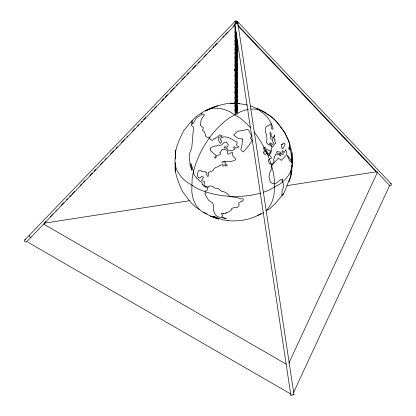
<?xml version="1.0" encoding="UTF-8"?>
<svg xmlns="http://www.w3.org/2000/svg" width="416" height="416" viewBox="0 0 416 416"><rect width="100%" height="100%" fill="white"/><g stroke="black" fill="none" stroke-linecap="round" stroke-linejoin="round"><path stroke-width="0.62" d="M199.581 209.57C191.979 205.639 187.533 197.865 182.385 191.36C178.464 182.203 173.841 172.645 175.38 162.422M175.49 158.964C174.366 148.673 179.53 139.376 183.82 130.39C189.301 124.166 194.08 116.594 201.859 113.017M291.85 165.188L291.658 174.158L291.808 167.944M291.964 161.725C293.233 147.841 286.868 134.02 278.044 123.583C272.792 116.225 264.415 112.622 256.958 107.994M175.183 171.397L175.339 165.178M175.687 149.989L175.531 156.208A58.755 34.382 1.4 0 0 186.612 181.896L197.319 188.495A58.755 34.382 1.4 0 0 260.536 193.092M292.157 152.755L292.006 158.969A58.755 34.382 1.4 0 1 279.817 184.106L268.835 190.195A58.755 34.382 1.4 0 1 263.609 192.15M250.858 109.148A58.755 33.634 -58.3 0 1 267.758 114.577C275.361 118.518 279.807 126.298 285.022 132.751C286.478 137.368 290.103 141.762 289.635 146.786L289.416 146.416L289.208 148.335L288.818 147.644L289.156 149.5L289.869 150.145L289.65 147.82L289.838 148.096L290.082 147.836C290.826 152.256 291.964 156.978 291.273 161.398L290.696 159.702L287.378 155.329L287.258 156.146L288.642 158.127L289.167 159.952L290.077 161.247L291.054 161.652L291.574 162.682L292.037 161.725L291.876 158.85L292.094 159.219L291.928 166.124L290.581 172.952L290.675 176.353L284.268 192.4L283.374 194.059L281.871 195.567L282.105 190.356L283.873 186.337L283.338 183.139L282.256 181.87L282.818 179.405L282.412 179L281.336 180.206L280.826 179.509L275.293 183.945L272.776 183.581L270.343 182.239L269.032 176.805L269.719 172.567L271.404 169.213L271.424 167.565L272.142 165.126L278.434 158.101L281.325 160.363L286.104 155.454L286.78 154.06L286.759 152.615L285.594 149.578L284.305 152.48L282.272 150.576L281.876 152.012L283.28 153.265L283.098 154.721L282.188 154.898L280.114 152.1L276.926 151.486L276.583 152.298L277.326 153.114L280.524 153.764L279.765 154.201L280.301 154.981L280.192 156.099L279.708 154.924L277.566 154.731L275.959 153.868L275.278 155.932L274.264 156.395L274.477 158.023L273.764 158.959L273.64 160.389L274.232 160.633L273.192 162.978L272.012 164.221L271.123 163.842L270.02 164.169L269.646 163.368L269.23 163.394L268.19 159.895L271.575 158.018L270.634 156.099L269.802 155.537L268.793 155.792L268.486 155.095L269.849 154.502L269.412 153.925L270.603 153.514L271.674 150.389L271.133 149.198L272.137 147.508L270.369 145.272L270.66 143.884L272.059 146.396L273.062 146.52L275.012 143.489L275.761 143.359L274.482 140.01L275.22 139.989L273.801 137.94L274.68 135.018L273.062 138.304L271.232 135.928L270.904 132.886L270.364 132.382L269.755 133.515L270.53 135.013L270.348 137.592L271.154 139.24L272.418 139.194L272.854 140L272.376 140.998L273.603 143.016L272.787 144.482L270.109 142.683L269.656 143.161L269.734 144.357L269.24 144.929L268.554 144.94L266.412 142.558L267.015 139.116L266.526 134.342L265.694 132.954L265.715 127.546L267.051 125.944L268.388 125.887L270.436 123.937L271.071 124.025L271.253 128.086L272.797 129.324L273.078 128.248C271.029 121.534 267.051 115.305 260.889 111.628A23.78 10.951 6.8 0 0 250.396 105.924M289.151 180.398L289.058 181.459L290.914 176.4L291.767 172.526L291.33 173.186M235.056 26.676L235.061 28.527L235.768 29.162M235.056 30.883C234.634 31.814 235.04 33.987 236.449 33.212M235.056 35.09C234.416 36.202 235.357 38.454 236.709 37.232M235.056 43.508C234.385 44.652 235.414 46.909 236.74 45.614M235.056 47.72C233.969 52.255 239.044 49.473 237.297 46.592M235.056 51.927C234.385 53.071 235.414 55.328 236.74 54.033M236.558 44.236L236.569 43.54M235.056 60.346C233.979 64.875 239.013 62.114 237.297 59.218M236.569 48.272L236.397 48.859M235.056 64.553C234.416 65.666 235.357 67.917 236.709 66.695M237.406 44.47L237.453 42.978M235.009 69.789L234.972 69.534M235.056 68.76C234.385 69.872 235.066 72.972 236.74 71.526M237.406 52.884L237.297 50.799M235.056 77.839C233.979 82.368 239.013 79.607 237.297 76.71M235.888 69.826L236.449 68.817M237.406 57.096L237.297 55.006M235.056 82.046C234.416 83.158 235.357 85.41 236.709 84.188M236.569 69.316L236.122 70.252M236.548 70.195L236.569 68.791M235.056 86.252C234.416 87.365 235.357 89.617 236.709 88.395M237.406 65.51L237.297 63.424M235.056 92.108C234.385 93.252 235.414 95.508 236.74 94.214M237.406 69.722L237.453 69.347M237.406 70.377L237.297 67.631M237.406 74.589L237.297 72.498M235.056 104.733C233.631 108.066 238.176 107.578 237.453 104.764M237.406 83.002L237.297 80.917M235.056 108.945C234.385 110.084 235.414 112.341 236.74 111.046M237.406 87.214L237.297 85.124M237.406 91.421L237.297 89.336M237.406 93.064L237.25 90.901M236.569 105.29C235.856 107.947 235.258 104.759 236.595 104.073C236.054 102.398 235.534 100.22 236.558 99.871M237.406 97.276L237.297 95.186M237.406 101.483L237.297 99.398M237.406 109.902L237.297 107.812M236.548 59.852L236.491 58.24L235.867 57.58L235.971 56.134L236.512 55.416L236.397 57.278M236.517 59.706C235.076 60.211 236.85 63.196 236.647 64.028M235.945 66.019L236.491 66.654L236.647 68.24M236.548 77.345C236.891 77.282 236.08 74.875 235.888 74.032C236.382 73.008 237.099 71.708 236.007 70.923M236.517 77.199C235.087 77.626 236.87 81.037 236.647 81.52M235.945 83.512C236.948 85.155 235.518 87.896 236.647 89.939M235.898 106.335C237.494 107.011 236.35 110.308 235.888 107.089M235.924 33.186L235.971 33.946M234.972 41.262C234.796 40.071 235.092 37.471 236.917 37.84M235.924 37.393L235.971 38.158M234.972 58.094C234.796 56.904 235.092 54.309 236.917 54.678M235.924 58.438L236.059 59.384M235.924 62.65L235.96 63.388M235.924 66.856L235.971 67.616M234.972 75.587C234.796 74.396 235.092 71.802 236.917 72.171M235.924 75.93L235.971 76.695M235.924 80.137L235.96 80.881M235.924 84.349L235.971 85.108M235.924 88.556L235.971 89.32M234.972 98.275C234.796 97.084 235.092 94.489 236.917 94.858M234.972 102.487C234.796 101.296 235.092 98.696 236.917 99.065M235.924 111.244L236.059 112.19M237.416 43.181L236.688 43.893L235.716 43.508M236.564 95.779C236.928 95.342 235.061 92.134 236.548 91.239M235.009 41.21L235.768 41.787L236.74 41.408M235.009 58.042L235.768 58.625L236.74 58.24M235.888 54.283C235.955 56.394 237.474 55.515 236.122 53.503C235.622 52.265 237.229 49.468 235.914 49.171M234.972 70.195L234.972 69.867M235.009 75.535L235.768 76.118L236.74 75.733M235.877 71.843L236.059 72.665M235.009 98.223L235.768 98.805L236.74 98.42M235.009 102.435L235.768 103.012L236.74 102.632M235.144 30.592L235.752 29.702M235.144 47.429L236.007 46.348L236.917 46.259M235.144 64.262L236.007 63.185L236.917 63.097M236.491 61.303L236.569 60.372M235.144 69.129L235.3 68.796M236.491 65.515L236.569 64.584M236.954 66.44L237.318 65.801M236.709 71.557L237.318 70.668M235.144 81.754L236.007 80.678L236.917 80.59M236.491 78.796L236.569 77.865M235.144 85.961L236.007 84.885L236.917 84.796M236.954 83.928L237.318 83.294M235.144 91.816L235.3 91.484M236.954 88.14L237.318 87.506M236.954 93.99L237.318 93.356M235.144 108.654L236.007 107.572L236.917 107.484M236.709 111.082L237.318 110.193M237.312 114.426L237.162 114.733M236.558 97.042L236.569 96.346M235.04 113.199L235.752 111.972L236.917 111.691M235.898 113.381L236.059 112.97M235.04 26.718L235.3 26.052M235.04 30.93L235.149 30.571M235.898 31.112L236.059 30.701M235.04 35.136L235.752 33.909L236.6 33.561M235.04 43.555L235.752 42.328L236.917 42.052M236.496 40.238L236.569 39.328M235.04 47.762L235.149 47.403M235.04 51.974L235.752 50.747L236.917 50.466M237.416 44.424L236.954 45.396M235.04 60.388L235.752 59.166L236.917 58.885M237.416 52.842L236.709 54.064M235.04 64.6L235.149 64.241M237.416 57.049L236.709 58.276M235.04 68.806L235.752 67.579L236.917 67.304M235.04 69.467L235.149 69.103M237.312 65.827L237.416 65.468M237.416 69.675L236.74 70.866M235.04 77.88L235.752 76.658L236.917 76.378M237.312 70.694L237.416 70.335M235.04 82.092L235.149 81.734M237.416 74.542L236.709 75.769M235.04 86.299L235.149 85.94M236.491 83.008L236.569 82.072M237.312 83.32L237.416 82.961M235.04 92.154L235.149 91.79M236.491 87.214L236.569 86.284M237.312 87.526L237.416 87.168M237.416 91.374L236.709 92.602L235.768 92.95M237.312 93.382L237.416 93.023M235.04 104.78L235.149 104.421M237.416 97.23L236.954 98.202M235.04 108.987L235.149 108.628M237.416 101.436L236.954 102.409M237.312 110.214L237.416 109.855M237.401 104.484L236.6 105.118L235.492 104.494M235.903 69.924L236.74 70.377M288.886 363.074L377.348 172.474M293.394 392.881L389.657 185.474A1.612 0.931 0 0 1 389.267 185.38M236.397 53.071L236.647 51.308L236.059 50.965M236.397 74.771L236.569 73.658M236.397 110.084C237.52 106.215 235.092 109.621 235.903 110.557M235.212 27.57L235.009 29.364L235.492 30.644M235.212 31.782L235.009 33.576L235.492 34.856M235.212 35.989L235.056 38.152M235.212 40.201L235.056 42.364M237.297 39.286L236.6 39.686L235.716 39.302M235.212 44.408L235.3 47.195M235.212 48.615L235.009 50.409L235.508 51.709M235.212 52.827L235.056 54.99M235.212 57.034L235.056 59.197M235.212 61.24L235.056 63.409M235.212 65.452L235.04 67.569L235.492 68.526L235.752 68.24M235.212 70.32L235.056 72.483M235.212 74.526L235.056 76.69M235.212 78.733L235.056 80.902M235.212 82.945L235.009 84.739L235.492 86.018M235.212 87.152L235.056 89.315M235.212 93.007L235.056 95.17M235.212 97.214L235.056 99.377M235.212 101.421L235.009 102.882M235.212 105.633L235.009 107.427L235.508 108.722M235.212 109.84L235.056 112.008M235.862 45.947L235.888 46.166M235.898 23.067L237.162 22.214L236.47 21.091L235.617 20.8L24.778 239.959C24.071 240.895 25.277 242.419 26.359 242.07L235.399 24.513M235.16 21.003C234.452 21.939 235.664 23.457 236.746 23.114L236.054 21.986L236.72 22.677L236.631 23.92L237.323 23.774M283.525 193.762L276.151 202.628L269.88 208.702L266.032 210.834M237.619 23.582C238.706 22.781 237.671 21.081 236.449 21.46M236.34 34.559L235.815 36.67M236.917 89.003C235.123 88.66 234.525 91.385 235.212 92.628M235.492 103.823L236.917 103.277M236.189 112.778C236.99 112.434 236.538 110.531 235.945 110.412M44.944 222.269L45.843 221.328M50.346 216.642L53.045 213.834M55.749 211.021L56.649 210.085M61.147 205.4L63.851 202.587M66.55 199.779L67.454 198.838M69.701 196.498L71.053 195.094M71.952 194.152L74.656 191.344M80.059 185.723L81.858 183.846M83.21 182.442L85.01 180.565M89.96 175.412L92.212 173.072M94.011 171.194L95.815 169.322M100.313 164.637L103.017 161.824M104.816 159.952L106.616 158.08M110.672 153.863L113.823 150.582M116.069 148.236L117.421 146.832M121.472 142.615L124.623 139.339M126.875 136.994L127.774 136.058M132.278 131.373L134.982 128.56M137.68 125.752L138.58 124.81M141.284 122.002L142.184 121.066M143.53 119.657L145.782 117.317M151.185 111.691L152.984 109.819M154.336 108.415L156.588 106.07M161.538 100.916L163.79 98.576M165.142 97.167L167.393 94.827M170.544 91.546L174.143 87.797M176.394 85.457L177.746 84.048M181.797 79.836L184.948 76.554M187.2 74.209L188.552 72.805M192.603 68.588L195.754 65.307M198.006 62.967L199.352 61.563M203.856 56.878L206.56 54.064M209.258 51.251L210.158 50.315M212.862 47.507L213.762 46.566M214.661 45.63L216.913 43.29M222.763 37.196L224.115 35.792M225.467 34.388L227.718 32.042M233.116 26.421L234.92 24.549M236.293 23.582L236.746 23.114M236.153 49.171C235.056 50.024 237.453 45.042 235.914 44.964C237.052 42.5 235.165 40.243 236.595 38.636M236.642 95.67L235.96 96.34L235.945 97.911M236.153 101.977L235.888 101.982M24.778 239.959L25.511 239.777M261.092 213.569C251.15 219.804 239.122 221.624 227.573 220.678M236.595 63.892L235.96 64.574L235.815 66.134M236.595 68.099L235.898 68.994L235.815 71.001M236.449 71.089L235.768 71.25M236.595 81.385L235.971 82.046L235.815 83.626M236.595 89.799L235.898 90.693L235.945 92.061M236.647 38.776L236.491 37.196L235.945 36.561M31.049 237.193L29.942 236.964L29.25 235.544M234.785 24.237L290.857 395.195L293.103 394.878L294.008 394.722L237.869 23.343L234.738 23.821M290.878 395.2L291.413 395.096M217.89 105.685L212.456 107.234L205.54 111.067C214.734 106.777 224.474 102.388 234.983 103.605M44.044 223.205L189.602 200.684M287.076 185.609L377.244 171.657M292.968 394.857L294.008 394.722M235.768 35.667L236.74 36.052M235.768 39.879L237.162 40.778L237.453 42.895M235.768 44.086C238.066 43.898 238.186 49.431 235.716 47.72M235.768 48.292L236.74 48.677M235.768 52.504L236.74 52.884M235.768 60.923C237.822 60.762 238.378 65.629 236.007 64.776M235.768 65.13L236.74 65.51M235.768 78.416C238.035 78.229 238.217 83.678 235.752 82.082M235.768 82.623L236.74 83.002M235.768 86.83L236.74 87.214M235.768 96.892L236.74 97.276M235.914 97.77L236.558 98.649L236.449 99.98M235.768 101.104L236.969 101.722L237.453 103.002M235.768 105.31L236.74 105.69M235.768 109.517L236.74 109.902M230.35 103.173L239.777 103.397M237.468 103.704L239.335 103.776A23.78 10.951 6.8 0 1 247.338 105.061M227.952 220.418L223.558 220.028L213.455 216.299L216.268 217.76L214.323 217.329L209.238 215.478L203.804 212.098M236.6 35.48L235.752 35.126M235.862 56.711C238.082 56.675 238.144 62.036 235.716 60.346M235.924 74.391C237.302 73.544 238.638 79.024 236.007 78.062M236.054 21.986L237.162 22.214M210.418 216.086L218.509 219.034M210.387 216.159L218.488 219.107M390.51 183.378C392.028 183.726 391.44 186.004 389.984 185.817L237.526 24.861M43.628 224.104L286.224 364.166M28.184 242.398L290.732 393.978M235.752 68.796C237.104 70.023 238.04 67.772 237.406 66.659M235.752 86.289C237.104 87.516 238.04 85.264 237.406 84.152M236.449 92.841L236.74 93.064M236.007 113.376L235.716 113.152M236.954 48.896C238.072 49.904 237.604 53.414 235.716 51.927M236.954 53.108C238.072 54.111 237.604 57.626 235.716 56.134M235.492 55.9L235.04 54.943M236.954 65.733L237.416 66.706M236.954 70.6C238.072 71.604 237.604 75.119 235.716 73.627M235.492 73.393L235.04 72.436M236.954 83.226L237.416 84.198M236.954 87.433C238.072 88.442 237.604 91.952 235.716 90.464M236.954 93.288C238.072 94.292 237.604 97.807 235.716 96.32M236.954 97.495C238.072 98.504 237.604 102.014 235.716 100.526M236.954 105.914C238.072 106.917 237.604 110.432 235.716 108.945M236.954 110.12L237.453 112.538M235.492 112.913L235.04 111.961M237.744 21.824L391.102 183.721M238.046 25.964L376.537 172.167M236.709 48.641L236.969 48.916M236.709 52.853L236.969 53.123M236.709 65.478L236.969 65.749M236.709 70.346L236.969 70.616M236.709 82.971L236.969 83.242M236.709 87.178L236.969 87.448M236.709 93.033L236.969 93.304M236.709 97.24L236.969 97.51M236.709 105.659L236.969 105.929M236.709 109.866L236.969 110.141M289.307 144.206L289.786 144.893M236.272 32.614L236.491 32.984M236.059 46.758L236.569 47.221M235.492 60.107L235.04 59.155M235.492 64.314L235.04 63.362M235.492 77.6L235.04 76.648M235.492 81.806L235.04 80.855M236.059 103.771L236.569 104.764M235.212 70.928L235.009 70.252M235.04 38.111L235.3 38.782M235.04 42.318L235.3 42.988M235.3 89.944L235.04 89.274M235.3 95.794L235.04 95.124M235.04 99.336L235.3 100.001M237.297 68.292L237.453 68.89M237.297 112.024L237.416 112.336M235.96 95.15L235.924 94.084M235.898 42.136L235.924 41.272M235.898 99.148L235.924 98.29M235.888 31.288L235.888 31.59M27.066 241.41A1.612 0.931 0 0 1 26.811 241.602M200.98 113.823A58.755 33.748 61 0 1 229.486 111.55L240.193 118.154A58.755 33.748 61 0 1 250.453 127.748M254.03 131.981A58.755 33.748 61 0 1 274.477 180.934L274.17 193.367A58.755 33.748 61 0 1 265.928 210.74M263.468 212.67A58.755 33.748 61 0 1 257.696 215.259M207.132 214.058A58.755 33.634 -58.3 0 1 191.812 191.412L192.119 178.979A58.755 33.634 -58.3 0 1 229.346 117.894L240.328 111.805A58.755 33.634 -58.3 0 1 248.472 109.45M202.405 184.116L202.394 184.543L203.819 185.968L205.629 187.304L206.008 186.763L206.799 187.054L207.449 188.245L207.402 190.055L205.707 190.887L205.124 192.088L205.748 193.066L205.093 193.326L205.062 194.605L208.629 200.32L212.68 202.982L213.507 206.029L213.616 210.855L215.389 214.802L217.552 216.7L226.361 218.535L222.534 217.599L221.79 216.596L222.794 215.81L221.172 213.398L223.335 213.954L223.023 213.372L225.581 213.502L226.444 213.117L225.831 212.566L227.744 212.415L230.552 210.818L232.024 209.362L231.644 208.39L234.946 207.412L237.437 207.376L239.268 205.286L238.607 203.164L240.469 201.833L242.32 201.162L243.49 199.732L242.523 198.635L240.542 198.895C237.146 196.914 233.194 197.543 229.549 196.102L226.684 193.159L223.792 191.682L222.04 191.615L218.015 188.453L216.143 188.422L213.881 187.704L213.408 186.93L210.782 185.905L208.655 186.394L208.64 187.034L207.683 187.273L206.882 186.404L205.057 186.124L203.845 184.642L204.807 181.927L201.521 180.263L203.57 177.154L201.526 176.519L200.065 178.032L198.385 177.533L197.683 176.504L197.382 173.789L198.406 170.768L200.632 170.42L202.285 171.824L203.642 171.376L205.343 171.922L205.655 172.5L206.43 172.396L206.986 173.285L206.617 174.132L207.381 176.218L208.052 176.483L208.38 175.084L208.203 172.453L213.039 170.55L213.257 169.577L215.847 167.289L218.093 166.821L219.378 165.386L223.116 164.564L222.752 166.083L227.188 165.298L227.25 164.658L225.872 164.949L224.838 164.164L225.41 162.718L225.274 161.944L221.707 162.245L224.697 161.138L230.012 161.808L234.863 160.373L235.856 159L232.934 156.198L232.362 152.22L228.358 154.211L227.256 153.161L228.01 151.492L225.826 149.744L222.134 149.224L220.865 151.809L219.7 152.407L220.522 153.374L219.965 154.7L216.606 155.537L215.821 158.059L214.469 157.565L215.192 157.014L215.332 154.58L213.039 153.062L211.728 151.33L210.48 150.618L210.704 149.344L209.96 148.954L210.985 147.425L215.379 145.834L216.263 146.203L218.504 144.997L219.736 145.444L221.385 145.07L224.422 142.314L226.372 142.054L228.327 144.877L227.292 147.134L224.619 146.744L223.969 147.883L226.658 148.153L228.119 150.077L231.02 150.883L234.9 149.302L233.438 147.15L234.567 146.806L235.924 148.216L238.976 146.91L236.605 145.246L237.182 142.022C232.211 140.078 227.344 135.028 221.608 137.608L220.204 139.272L221.879 141.424L220.36 143.432L218.384 140.052L218.561 137.498L222.487 136.079L219.523 134.826L218.083 136.703L216.372 137.363L215.036 138.918L214.094 138.663L212.259 140.483L210.61 139.464L208.608 136.984L207.418 137.498L205.171 135.886L205.603 134.961L204.074 131.295L202.452 130.551L203.398 127.764L200.226 125.382L201.188 119.782L204.464 114.644L202.878 113.948L197.096 117.468L195.853 118.669L192.998 123.724L192.384 124.082L192.306 120.775L191.724 121.124L191.256 125.304L193.549 127.187L191.729 148.132L189.602 153.4L189.264 159.188L189.956 161.184L189.821 163.81L191.604 170.128L192.02 169.92L190.554 163.925L191.183 163.774L193.627 172.224L193.284 173.472L197.085 178.786L198.115 178.859L199.399 180.846L201.625 182.224L202.405 184.116M242.533 139.074L242.044 144.877L240.791 149.859L243.136 151.965L248.477 145.938L252.184 140.722L250.354 137.831L252.044 136.027L250.38 133.91L248.596 129.948L246.73 129.386L243.178 130.494L237.437 131.253L233.626 135.174L238.15 138.278L242.533 139.074M270.54 151.148L270.405 152.308L267.55 154.57L267.982 153.249L267.166 153.015L267.358 152.334L266.266 150.389L265.512 150.805L264.124 150.02L263.479 147.904L264.425 147.181L264.82 148.153L265.569 147.732L266.126 149.339L268.939 150.212L269.204 150.81L270.156 150.587L270.54 151.148M236.569 104.083L236.595 104.073M281.674 144.17L281.429 145.678L282.199 148.85L283 148.507L285.111 144.212L284.43 143.146L283.078 143.135L282.521 144.716L281.674 144.17M266.495 153.39L264.919 154.736L263.214 152.516L264.155 152.272L263.812 151.419L264.482 150.878L265.606 151.263L266.495 153.39"/></g></svg>
